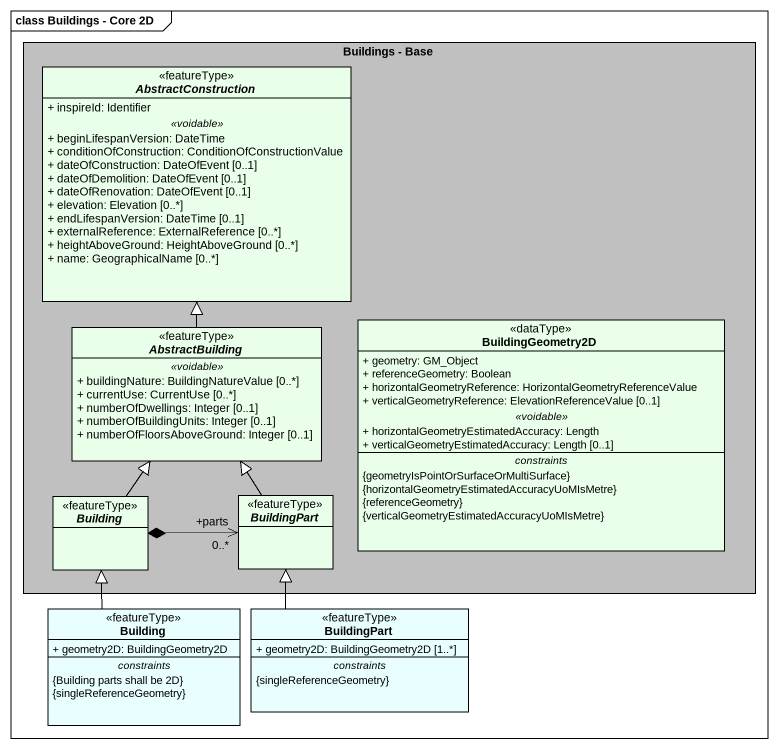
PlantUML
@startuml
mainframe class Buildings - Core 2D
hide circle
hide empty members
skinparam classAttributeIconSize 0
rectangle "Buildings - Base" as Buildings_Base #C0C0C0 {
  abstract class AbstractConstruction <<featureType>> #E9FFE9 {
    + inspireId: Identifier
    .. <<voidable>> ..
    + beginLifespanVersion: DateTime
    + conditionOfConstruction: ConditionOfConstructionValue
    + dateOfConstruction: DateOfEvent [0..1]
    + dateOfDemolition: DateOfEvent [0..1]
    + dateOfRenovation: DateOfEvent [0..1]
    + elevation: Elevation [0..*]
    + endLifespanVersion: DateTime [0..1]
    + externalReference: ExternalReference [0..*]
    + heightAboveGround: HeightAboveGround [0..*]
    + name: GeographicalName [0..*]
  }
  abstract class AbstractBuilding <<featureType>> #E9FFE9 {
    .. <<voidable>> ..
    + buildingNature: BuildingNatureValue [0..*]
    + currentUse: CurrentUse [0..*]
    + numberOfDwellings: Integer [0..1]
    + numberOfBuildingUnits: Integer [0..1]
    + numberOfFloorsAboveGround: Integer [0..1]
  }
  class BuildingGeometry2D <<dataType>> #E9FFE9 {
    + geometry: GM_Object
    + referenceGeometry: Boolean
    + horizontalGeometryReference: HorizontalGeometryReferenceValue
    + verticalGeometryReference: ElevationReferenceValue [0..1]
    .. <<voidable>> ..
    + horizontalGeometryEstimatedAccuracy: Length
    + verticalGeometryEstimatedAccuracy: Length [0..1]
    -- constraints --
    {geometryIsPointOrSurfaceOrMultiSurface}
    {horizontalGeometryEstimatedAccuracyUoMIsMetre}
    {referenceGeometry}
    {verticalGeometryEstimatedAccuracyUoMIsMetre}
  }
  abstract class Building <<featureType>> #E9FFE9
  abstract class BuildingPart <<featureType>> #E9FFE9
}
class "Building" as Building_2 <<featureType>> #E9FFFF {
  + geometry2D: BuildingGeometry2D
  -- constraints --
  {Building parts shall be 2D}
  {singleReferenceGeometry}
}
class "BuildingPart" as BuildingPart_2 <<featureType>> #E9FFFF {
  + geometry2D: BuildingGeometry2D [1..*]
  -- constraints --
  {singleReferenceGeometry}
}
AbstractBuilding -up-|> AbstractConstruction
Building -up-|> AbstractBuilding
BuildingPart -up-|> AbstractBuilding
BuildingPart "+parts\n0..*" <-left-* Building
Building_2 -up-|> Building
BuildingPart_2 -up-|> BuildingPart
@enduml
